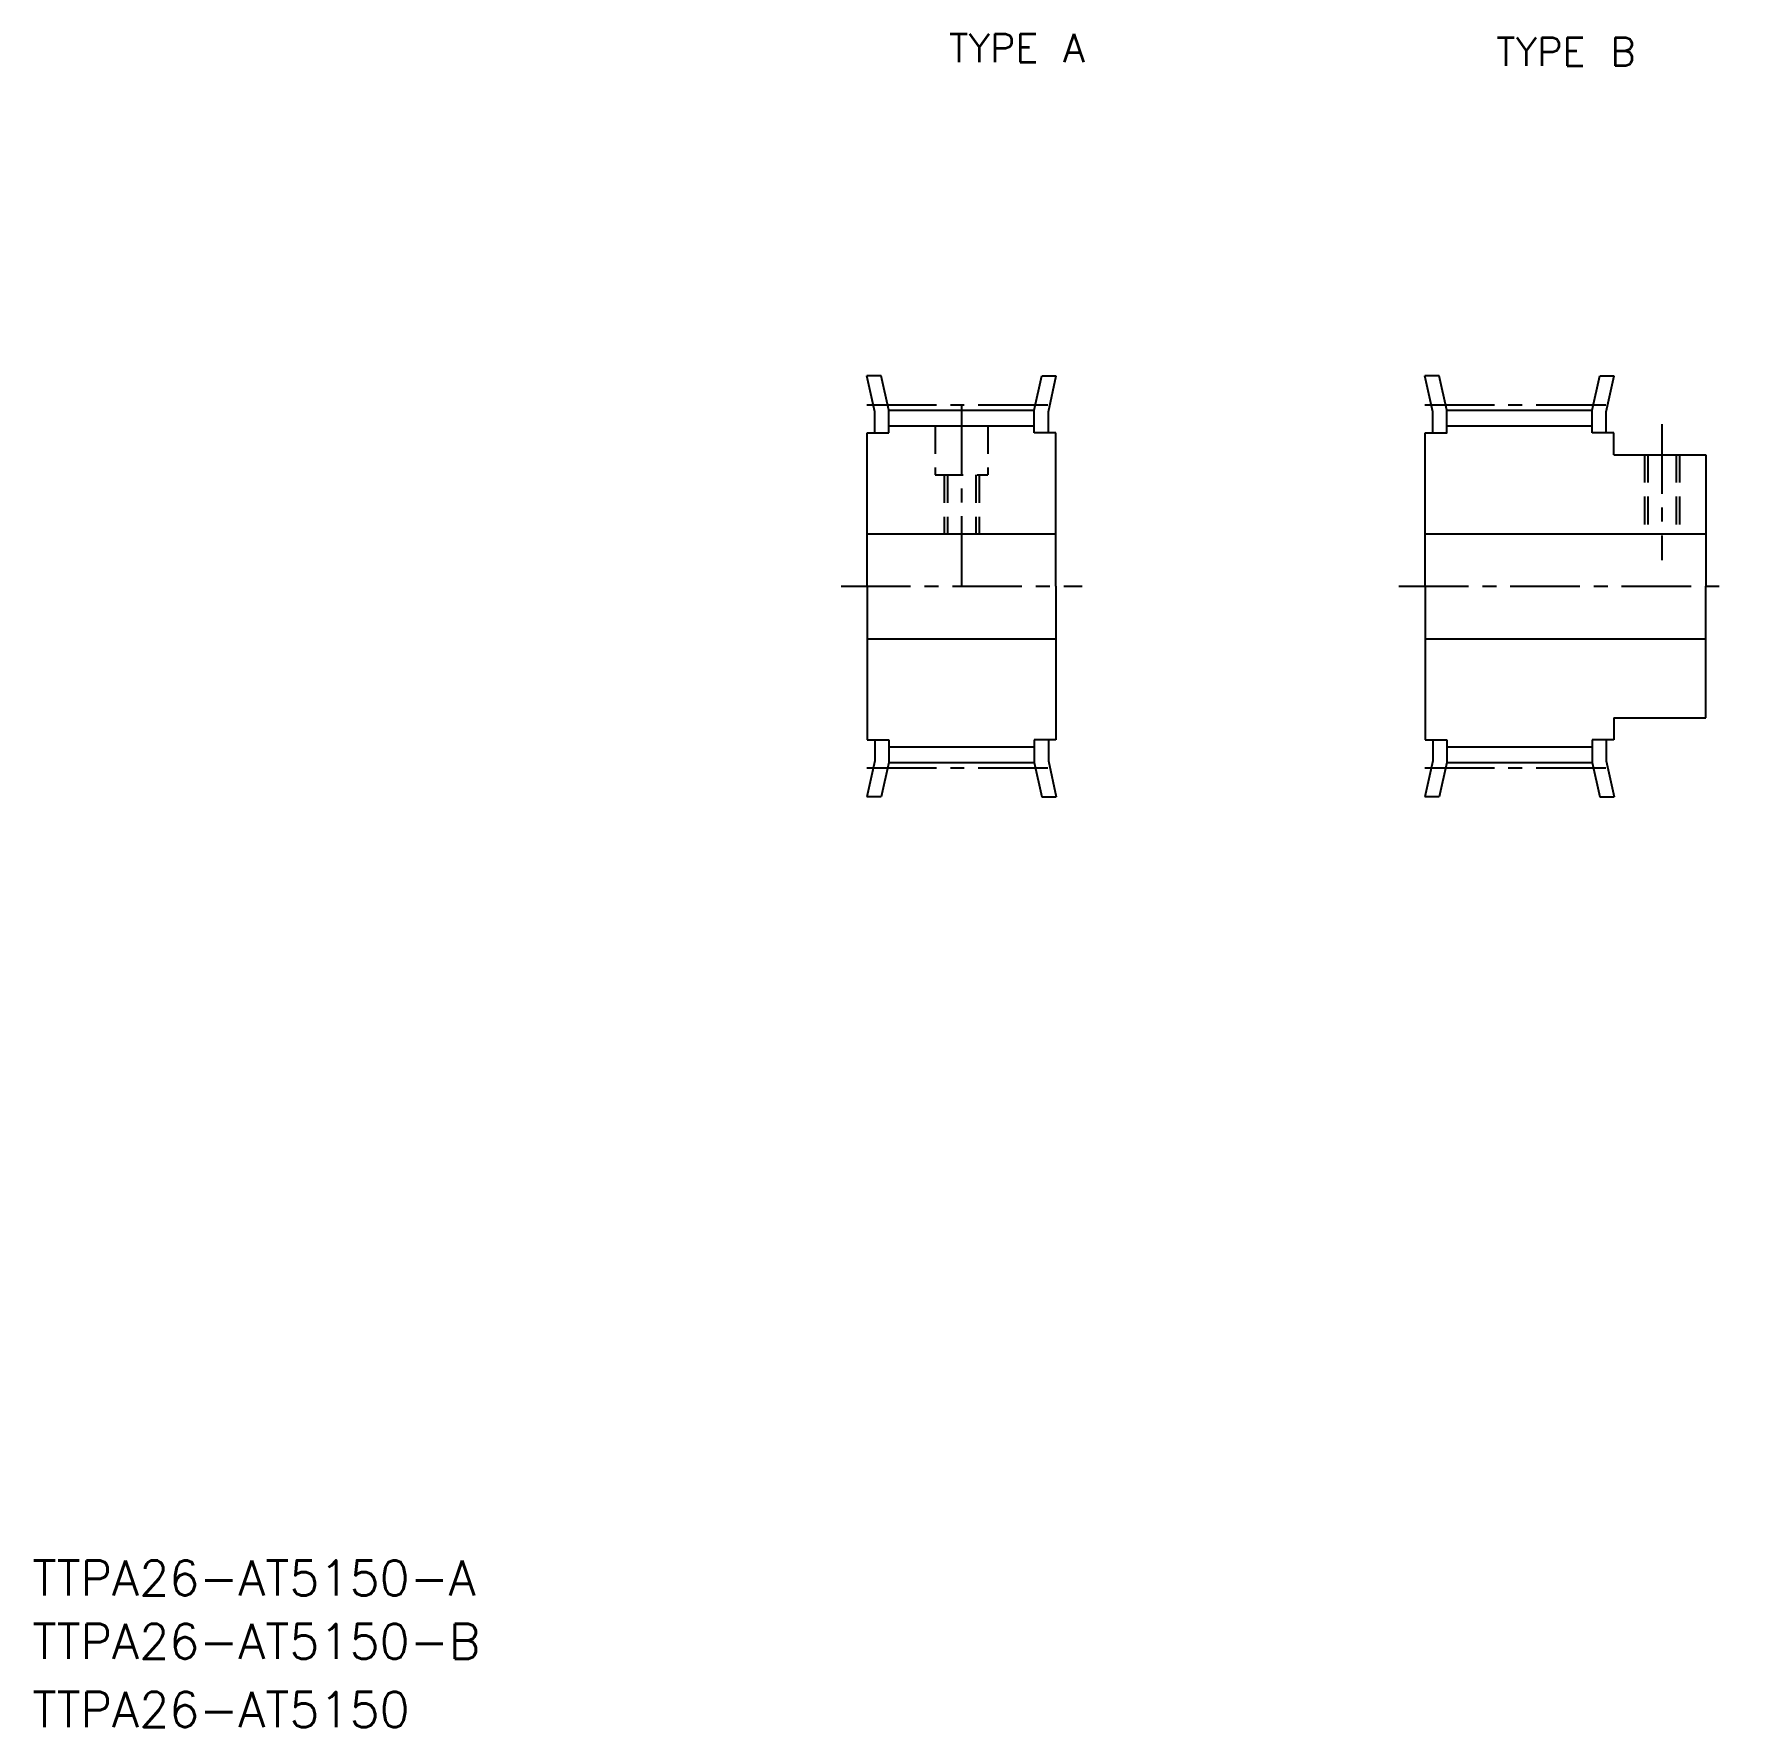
# Model space of a CAD drawing. Extents: x 10 to 204, y 10 to 203.
import ezdxf

# ---------------------------------------------------------------- set-up
doc = ezdxf.new("R2010")
doc.units = 0
doc.header["$LTSCALE"] = 0.25
doc.linetypes.add('CENTER', pattern=[50.8, 31.75, -6.35, 6.35, -6.35])
doc.linetypes.add('DASHED', pattern=[19.05, 12.7, -6.35])
doc.layers.get('0').update_dxf_attribs({"linetype": 'CONTINUOUS'})
doc.layers.add('CENTER', color=1, linetype='CENTER')
doc.styles.get("Standard").update_dxf_attribs({"font": 'txt.shx'})

msp = doc.modelspace()

# ---------------------------------------------------------------- linework, layer by layer
for p, q in [((106.08, 160.02), (105.17, 164.1)), ((106.81, 164.1), (105.17, 164.1)), ((107.68, 160.2), (106.81, 164.1)), ((124.28, 160.2), (125.15, 164.1)), ((125.15, 164.1), (126.79, 164.1)), ((125.88, 160.02), (126.79, 164.1)), ((169.72, 160.02), (168.81, 164.1)), ((170.45, 164.1), (168.81, 164.1)), ((171.32, 160.2), (170.45, 164.1)), ((187.92, 160.2), (188.79, 164.1)), ((188.79, 164.1), (190.43, 164.1)), ((189.52, 160.02), (190.43, 164.1)), ((106.08, 157.6), (106.08, 160.02)), ((107.68, 160.2), (124.28, 160.2)), ((107.68, 157.6), (107.68, 160.2)), ((124.28, 157.6), (124.28, 160.2)), ((125.88, 157.6), (125.88, 160.02)), ((169.72, 157.6), (169.72, 160.02)), ((171.32, 160.2), (187.92, 160.2)), ((171.32, 157.6), (171.32, 160.2)), ((187.92, 157.6), (187.92, 160.2)), ((189.52, 157.6), (189.52, 160.02)), ((105.23, 140.1), (105.23, 157.6)), ((105.23, 157.6), (107.68, 157.6)), ((107.68, 158.4), (124.28, 158.4)), ((126.73, 157.6), (124.28, 157.6)), ((126.73, 140.1), (126.73, 157.6)), ((168.87, 140.1), (168.87, 157.6)), ((168.87, 157.6), (171.37, 157.6)), ((168.87, 157.6), (171.32, 157.6)), ((168.87, 140.1), (168.87, 157.6)), ((171.32, 158.4), (187.92, 158.4)), ((190.37, 157.6), (187.92, 157.6)), ((190.37, 155.1), (190.37, 157.6)), ((190.37, 155.1), (200.87, 155.1)), ((200.87, 155.1), (200.87, 140.1)), ((105.23, 146.1), (126.73, 146.1)), ((168.87, 146.1), (200.87, 146.1)), ((105.23, 140.1), (105.23, 122.6)), ((126.73, 140.1), (126.73, 122.6)), ((168.87, 140.1), (168.87, 122.6)), ((168.87, 140.1), (168.87, 122.6)), ((200.87, 125.1), (200.87, 140.1)), ((105.23, 134.1), (126.73, 134.1)), ((168.87, 134.1), (200.87, 134.1)), ((190.37, 125.1), (200.87, 125.1)), ((190.37, 125.1), (190.37, 122.6)), ((105.23, 122.6), (107.68, 122.6)), ((106.08, 122.6), (106.08, 120.19)), ((107.68, 122.6), (107.68, 120)), ((124.28, 122.6), (124.28, 120)), ((126.73, 122.6), (124.28, 122.6)), ((125.88, 122.6), (125.88, 120.19)), ((168.87, 122.6), (171.32, 122.6)), ((169.72, 122.6), (169.72, 120.19)), ((171.32, 122.6), (171.32, 120)), ((187.92, 122.6), (187.92, 120)), ((190.37, 122.6), (187.92, 122.6)), ((189.52, 122.6), (189.52, 120.19)), ((106.08, 120.19), (105.17, 116.1)), ((107.68, 121.8), (124.28, 121.8)), ((125.88, 120.19), (126.79, 116.1)), ((169.72, 120.19), (168.81, 116.1)), ((171.32, 121.8), (187.92, 121.8)), ((189.52, 120.19), (190.43, 116.1)), ((107.68, 120), (106.81, 116.1)), ((107.68, 120), (124.28, 120)), ((124.28, 120), (125.15, 116.1)), ((171.32, 120), (170.45, 116.1)), ((171.32, 120), (187.92, 120)), ((187.92, 120), (188.79, 116.1)), ((106.81, 116.1), (105.17, 116.1)), ((125.15, 116.1), (126.79, 116.1)), ((170.45, 116.1), (168.81, 116.1)), ((188.79, 116.1), (190.43, 116.1))]:
    msp.add_line(p, q)
at = {"color": 3, "linetype": 'DASHED'}
for p, q in [((112.98, 158.4), (112.98, 152.8)), ((118.98, 158.4), (118.98, 152.8)), ((193.87, 155.1), (193.87, 146.1)), ((194.25, 155.1), (194.25, 146.1)), ((197.49, 155.1), (197.49, 146.1)), ((197.87, 155.1), (197.87, 146.1)), ((112.98, 152.8), (118.98, 152.8)), ((113.98, 152.8), (113.98, 146.1)), ((114.36, 152.8), (114.36, 146.1)), ((117.6, 152.8), (117.6, 146.1)), ((117.98, 152.8), (117.98, 146.1))]:
    msp.add_line(p, q, dxfattribs=at)
at = {"layer": 'CENTER'}
for p, q in [((105.18, 160.79), (126.78, 160.79)), ((115.98, 160.79), (115.98, 140.1)), ((168.82, 160.79), (190.42, 160.79)), ((195.87, 158.6), (195.87, 143.1)), ((102.23, 140.1), (129.73, 140.1)), ((165.87, 140.1), (203.87, 140.1)), ((105.18, 119.41), (126.78, 119.41)), ((168.82, 119.41), (190.42, 119.41))]:
    msp.add_line(p, q, dxfattribs=at)

# ---------------------------------------------------------------- texts
for s, height, p in [('TYPE A', 3.2, (114.56, 199.9)), ('TYPE B', 3.2, (176.97, 199.48)), ('TTPA26-AT5150-A', 4, (10, 25)), ('TTPA26-AT5150-B', 4, (10, 17.76)), ('TTPA26-AT5150', 4, (10, 10))]:
    msp.add_text(s, height=height).set_placement(p)

doc.saveas('drawing.dxf')
